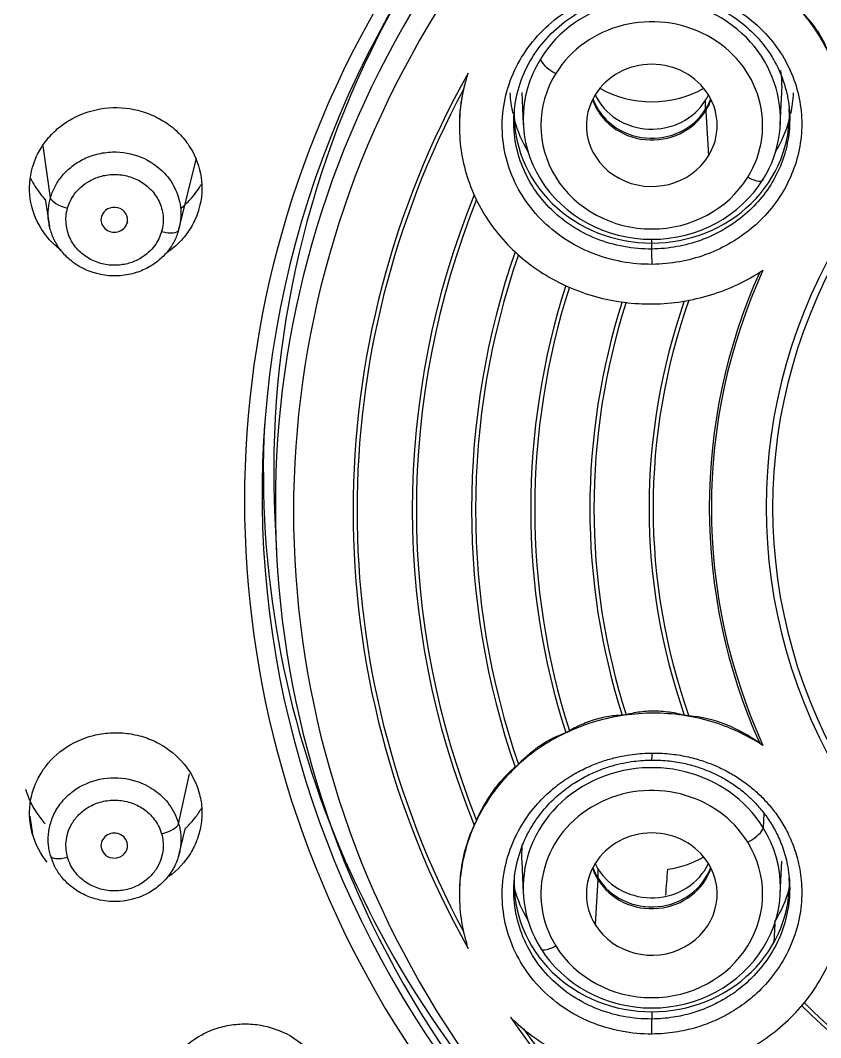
# Model space of a CAD drawing. Extents: x 0 to 1354, y 3495 to 4487.
# Drawn here: x 440.46 to 453.98, y 4100.77 to 4117.96 of the extents above; entities that cross this region are included whole.
import ezdxf

# ---------------------------------------------------------------- set-up
doc = ezdxf.new("R2010")
doc.units = 0
doc.header["$LTSCALE"] = 30
doc.header["$MEASUREMENT"] = 0
doc.layers.add('\\M+5B3DF\\M+5B4E7\\M+5CFDF', color=3, linetype='CONTINUOUS', lineweight=9)

msp = doc.modelspace()

# ---------------------------------------------------------------- linework, layer by layer
at = {"layer": '\\M+5B3DF\\M+5B4E7\\M+5CFDF', "color": 0, "lineweight": -3}
for p, q in [((448.931, 4116.741), (448.957, 4116.198)), ((452.038, 4116.459), (452.038, 4116.612)), ((453.299, 4116.198), (453.326, 4116.741)), ((452.039, 4116.43), (452.085, 4115.67)), ((453.455, 4116.381), (453.451, 4116.468)), ((447.878, 4116.195), (447.878, 4116.17)), ((440.971, 4114.962), (440.846, 4115.842)), ((443.134, 4114.405), (443.437, 4115.634)), ((440.881, 4114.94), (440.954, 4114.478)), ((442.27, 4114.551), (442.266, 4114.536)), ((451.128, 4114.197), (451.128, 4114.261)), ((451.128, 4114.097), (451.128, 4114.197)), ((444.76, 4109.555), (444.788, 4108.986)), ((443.136, 4104.388), (443.321, 4105.23)), ((453.021, 4104.563), (453.01, 4104.32)), ((440.62, 4104.517), (440.667, 4104.212)), ((443.127, 4103.807), (443.25, 4104.317)), ((441.823, 4104.014), (441.831, 4103.964)), ((448.931, 4103.755), (448.957, 4103.212)), ((453.299, 4103.212), (453.326, 4103.755)), ((450.219, 4103.626), (450.219, 4103.473)), ((450.218, 4103.444), (450.171, 4102.684)), ((453.455, 4103.396), (453.451, 4103.482)), ((447.878, 4103.21), (447.878, 4103.184)), ((453.204, 4102.703), (453.19, 4102.378)), ((451.128, 4101.211), (451.128, 4101.089))]:
    msp.add_line(p, q, dxfattribs=at)
for centre, major_axis, ratio, start_param, end_param in [((463.166, 4109.849), (-18.918, 0), 0.934248, 4.712389, 7.853982), ((463.166, 4109.954), (-18.619, 0), 0.934248, 4.712389, 7.404243), ((463.166, 4109.771), (18.397, 0), 0.934248, 1.570796, 4.712389), ((463.166, 4109.666), (18.09, 0), 0.934248, 1.570796, 4.712389), ((463.166, 4109.733), (10.106, 0), 0.934248, 1.570796, 4.712389), ((463.166, 4109.727), (9.998, 0), 0.934248, 1.570796, 4.712389), ((451.128, 4116.291), (2.173, 0), 0.934248, 5.759587, 8.901179), ((463.166, 4110.342), (-18.425, 0), 0.934248, 5.807529, 6.328886), ((451.128, 4116.186), (1.873, 0), 0.934248, 5.759587, 8.901179), ((451.128, 4116.291), (2.173, 0), 0.934248, 2.617994, 5.759587), ((449.506, 4117.168), (0.255, -0.158), 0.308844, 3.347639, 4.900982), ((451.128, 4116.186), (-1.105, 0), 0.934248, 2.617994, 5.759587), ((451.128, 4116.835), (2.2, 0), 0.934248, 6.237452, 6.417898), ((463.166, 4109.675), (-17.085, 0), 0.934248, 5.801471, 6.764899), ((451.128, 4116.186), (1.873, 0), 0.934248, 2.617994, 5.759587), ((463.166, 4109.68), (17.017, 0), 0.934248, 2.677747, 3.605439), ((451.128, 4118.169), (1.697, 0), 0.934248, 4.168331, 5.256447), ((451.128, 4116.835), (-2.398, 0), 0.934248, 0.0457, 0.201356), ((451.128, 4116.186), (-1.105, 0), 0.934248, 5.759587, 8.901179), ((451.128, 4116.921), (1.051, 0), 0.934248, 3.450368, 5.759587), ((451.128, 4116.949), (1.05, 0), 0.934248, 3.467108, 5.759587), ((451.128, 4117.103), (-1.05, 0), 0.934248, 0.42207, 2.617994), ((451.128, 4117.103), (-1.05, 0), 0.934248, 2.617994, 2.719556), ((451.128, 4116.949), (1.05, 0), 0.934248, 5.759587, 5.957752), ((451.128, 4116.921), (1.051, 0), 0.934248, 5.759587, 5.974491), ((451.128, 4116.835), (-2.398, 0), 0.934248, 2.937929, 3.095892), ((451.128, 4116.369), (-2.325, 0), 0.934248, 6.237485, 7.853982), ((451.128, 4116.369), (-2.325, 0), 0.934248, 1.570796, 3.187293), ((454.636, 4115.057), (2.552, -1.577), 0.308844, 3.330185, 3.356365), ((451.128, 4116.835), (-2.398, 0), 0.934248, 0.250346, 0.510754), ((451.128, 4116.835), (-2.398, 0), 0.934248, 2.630839, 2.891247), ((452.751, 4115.418), (-0.255, 0.158), 0.308844, 1.759389, 3.312732), ((441.26, 4114.895), (0.288, -0.083), 0.344471, 3.294265, 4.810866), ((463.166, 4109.688), (-16.083, 0), 0.934248, 5.920784, 6.645586), ((463.166, 4109.688), (16.015, 0), 0.934248, 2.783556, 3.49963), ((442.048, 4114.591), (-0.225, 0), 0.934149, 2.880244, 6.021836), ((442.048, 4114.591), (-0.225, 0), 0.934149, 6.021836, 9.163429), ((442.847, 4114.498), (-0.288, 0.083), 0.344471, 1.669274, 3.154639), ((463.166, 4109.696), (-15.083, 0), 0.934248, 5.969023, 6.597347), ((451.128, 4113.911), (0.002, -0.2), 0.020311, 1.198021, 2.759406), ((463.166, 4109.696), (15.015, 0), 0.934248, 2.82969, 3.453495), ((463.166, 4109.727), (-11.067, 0), 0.934248, 5.888062, 6.678309), ((463.166, 4109.725), (11.032, 0), 0.934248, 2.741454, 3.541732), ((463.166, 4109.704), (-14.083, 0), 0.934248, 5.992025, 6.574346), ((463.166, 4109.705), (14.016, 0), 0.934248, 2.851222, 3.431964), ((463.166, 4109.713), (-13.084, 0), 0.934248, 5.993389, 6.572981), ((463.166, 4109.713), (13.016, 0), 0.934248, 2.851032, 3.432154), ((463.166, 4109.721), (-12.084, 0), 0.934248, 5.967927, 6.598443), ((463.166, 4109.721), (12.016, 0), 0.934248, 2.823271, 3.459914), ((463.166, 4110.342), (18.6, 0), 0.934248, 3.095892, 3.937643), ((451.128, 4103.305), (2.173, 0), 0.934248, 0.523599, 3.665191), ((451.128, 4105.652), (0.001, -0.2), 0.020583, 5.935911, 7.497296), ((451.128, 4103.2), (1.873, 0), 0.934248, 0.523599, 3.665191), ((442.847, 4104.325), (-0.288, -0.083), 0.344471, 1.472319, 2.957685), ((442.048, 4104.018), (0.225, 0), 0.934149, 0.261349, 3.402942), ((451.128, 4103.305), (2.173, 0), 0.934248, 3.665191, 6.806784), ((451.128, 4103.2), (-1.105, 0), 0.934248, 3.665191, 6.806784), ((452.751, 4104.182), (0.255, 0.158), 0.308844, 4.523796, 6.077139), ((442.048, 4104.018), (0.225, 0), 0.934149, 3.402942, 6.544534), ((451.128, 4103.849), (2.2, 0), 0.934248, 3.044727, 3.187326), ((451.128, 4103.2), (1.873, 0), 0.934248, 3.665191, 6.806784), ((441.26, 4103.928), (0.288, 0.083), 0.344471, 3.097311, 4.613912), ((451.128, 4104.117), (-1.05, 0), 0.934248, 0.422037, 0.523599), ((451.128, 4103.2), (-1.105, 0), 0.934248, 0.523599, 3.665191), ((451.128, 4104.117), (-1.05, 0), 0.934248, 0.523599, 2.719523), ((451.128, 4105.183), (1.697, 0), 0.934248, 4.872678, 5.256477), ((451.128, 4103.935), (1.051, 0), 0.934248, 3.450287, 3.665191), ((451.128, 4103.963), (1.05, 0), 0.934248, 3.467026, 3.665191), ((451.128, 4103.935), (1.051, 0), 0.934248, 3.665191, 5.97441), ((451.128, 4103.963), (1.05, 0), 0.934248, 3.665191, 5.95767), ((451.128, 4103.383), (-2.325, 0), 0.934248, 6.237485, 7.853982), ((447.621, 4102.071), (2.552, 1.577), 0.308844, 6.068413, 6.094593), ((451.128, 4103.383), (-2.325, 0), 0.934248, 1.570796, 3.187293), ((451.128, 4103.849), (-2.398, 0), 0.934248, 0.250411, 0.51082), ((451.128, 4103.849), (-2.398, 0), 0.934248, 2.617994, 2.891264), ((449.506, 4102.432), (-0.255, -0.158), 0.308844, 6.112046, 7.665389), ((463.166, 4109.713), (-13.084, 0), 0.934248, 0.757401, 1.336994), ((463.166, 4109.713), (13.016, 0), 0.934248, 3.898229, 4.479351), ((463.166, 4109.675), (-17.085, 0), 0.934248, 0.565484, 1.528911), ((451.128, 4100.903), (-0.001, 0.2), 0.017006, 4.362105, 5.901024), ((463.166, 4109.68), (17.017, 0), 0.934248, 3.724944, 4.652636)]:
    msp.add_ellipse(centre, major_axis=major_axis, ratio=ratio, start_param=start_param, end_param=end_param, dxfattribs=at)
for points, knots in [([(448.01, 4005.599), (447.96, 4009.543), (447.888, 4013.486), (447.741, 4019.394), (447.686, 4021.363), (447.563, 4025.298), (447.498, 4027.264), (447.306, 4031.189), (447.174, 4033.15), (446.667, 4037.037), (446.296, 4038.964), (445.49, 4041.781), (445.181, 4042.708), (444.473, 4044.522), (444.072, 4045.409), (443.153, 4047.117), (442.631, 4047.936), (441.484, 4049.497), (440.861, 4050.241), (439.54, 4051.652), (438.842, 4052.318), (437.375, 4053.57), (436.607, 4054.156), (435.016, 4055.252), (434.19, 4055.761), (432.497, 4056.713), (431.631, 4057.158), (429.007, 4058.447), (427.224, 4059.247), (424.608, 4060.54), (423.746, 4060.987), (422.05, 4061.925), (421.214, 4062.415), (419.588, 4063.455), (418.797, 4064.004), (417.283, 4065.177), (416.561, 4065.801), (414.514, 4067.782), (413.303, 4069.241), (411.732, 4071.57), (411.247, 4072.37), (410.34, 4074), (409.919, 4074.831), (408.739, 4077.358), (408.067, 4079.09), (406.901, 4082.604), (406.413, 4084.388), (405.593, 4087.988), (405.26, 4089.804), (404.718, 4093.452), (404.506, 4095.284), (404.169, 4098.955), (404.047, 4100.795), (403.781, 4106.318), (403.739, 4110.005), (403.894, 4115.532), (403.978, 4117.373), (404.218, 4121.052), (404.374, 4122.889), (404.781, 4126.553), (405.03, 4128.381), (405.656, 4132.017), (406.034, 4133.824), (406.974, 4137.397), (407.531, 4139.163), (408.885, 4142.612), (409.674, 4144.299), (411.525, 4147.534), (412.587, 4149.084), (414.985, 4151.984), (416.318, 4153.338), (418.497, 4155.182), (419.254, 4155.765), (420.825, 4156.859), (421.639, 4157.371), (424.152, 4158.798), (425.92, 4159.607), (427.738, 4160.306)], [0, 0, 0, 0, 0.0625, 0.0625, 0.09375, 0.09375, 0.125, 0.125, 0.15625, 0.15625, 0.1875, 0.1875, 0.203125, 0.203125, 0.21875, 0.21875, 0.234375, 0.234375, 0.25, 0.25, 0.265625, 0.265625, 0.28125, 0.28125, 0.296875, 0.296875, 0.3125, 0.3125, 0.34375, 0.34375, 0.359375, 0.359375, 0.375, 0.375, 0.390625, 0.390625, 0.40625, 0.40625, 0.4375, 0.4375, 0.453125, 0.453125, 0.46875, 0.46875, 0.5, 0.5, 0.53125, 0.53125, 0.5625, 0.5625, 0.59375, 0.59375, 0.625, 0.625, 0.6875, 0.6875, 0.71875, 0.71875, 0.75, 0.75, 0.78125, 0.78125, 0.8125, 0.8125, 0.84375, 0.84375, 0.875, 0.875, 0.90625, 0.90625, 0.9375, 0.9375, 0.953125, 0.953125, 0.96875, 0.96875, 1, 1, 1, 1]), ([(428.197, 4158.696), (428.032, 4158.632), (427.687, 4158.497), (427.153, 4158.279), (426.581, 4158.036), (425.812, 4157.695), (424.94, 4157.282), (423.672, 4156.63), (422.201, 4155.781), (420.21, 4154.446), (418.173, 4152.791), (416.24, 4150.871), (414.215, 4148.497), (412.298, 4145.692), (410.681, 4142.545), (409.747, 4140.27), (409.152, 4138.614), (408.634, 4137.046), (408.065, 4135.032), (407.529, 4132.766), (407.088, 4130.534), (406.477, 4126.816), (405.945, 4122.029), (405.574, 4116.274), (405.414, 4110.376), (405.496, 4104.979), (405.754, 4100.036), (406.066, 4096.221), (406.521, 4092.391), (407.143, 4088.581), (407.893, 4085.209), (408.69, 4082.352), (409.453, 4080.061), (410.255, 4077.985), (411.284, 4075.636), (412.663, 4072.993), (414.467, 4070.299), (416.358, 4068.097), (418.12, 4066.448), (419.691, 4065.22), (420.87, 4064.414), (421.951, 4063.725), (423.294, 4062.925), (425.415, 4061.78), (428.351, 4060.364), (431.305, 4059.003), (433.874, 4057.683), (435.491, 4056.744), (436.673, 4055.977), (437.502, 4055.397), (438.285, 4054.811), (439.15, 4054.118), (440.24, 4053.175), (441.272, 4052.246), (442.117, 4051.45), (442.799, 4050.783), (443.873, 4049.648), (445.304, 4047.705), (446.48, 4045.401), (447.219, 4043.464), (447.695, 4042.003), (448.02, 4040.848), (448.332, 4039.593), (448.559, 4038.564), (448.74, 4037.637), (448.826, 4037.147), (448.857, 4036.968)], [0, 0, 0, 0, 0.003459, 0.007214, 0.011266, 0.015614, 0.023656, 0.030154, 0.043592, 0.057032, 0.077492, 0.095619, 0.111413, 0.140155, 0.164137, 0.183352, 0.190386, 0.20018, 0.217211, 0.233353, 0.24805, 0.264051, 0.310977, 0.347323, 0.383099, 0.432782, 0.458757, 0.485271, 0.511786, 0.538305, 0.564826, 0.582853, 0.599256, 0.614348, 0.6284, 0.651649, 0.674923, 0.693736, 0.709704, 0.72282, 0.733082, 0.737787, 0.748001, 0.763716, 0.784923, 0.811591, 0.827175, 0.841454, 0.848243, 0.854858, 0.861359, 0.867478, 0.876665, 0.889695, 0.894614, 0.899294, 0.908268, 0.925038, 0.946214, 0.958393, 0.965287, 0.976041, 0.981687, 0.990362, 0.996466, 1, 1, 1, 1]), ([(449.143, 4037.032), (448.866, 4038.625), (448.514, 4040.206), (447.833, 4042.533), (447.58, 4043.302), (447.008, 4044.815), (446.689, 4045.559), (445.969, 4047.007), (445.567, 4047.711), (444.674, 4049.057), (444.181, 4049.7), (443.108, 4050.908), (442.533, 4051.475), (441.36, 4052.574), (440.764, 4053.109), (439.566, 4054.162), (438.959, 4054.679), (437.692, 4055.652), (437.038, 4056.11), (435.025, 4057.411), (433.618, 4058.178), (430.752, 4059.606), (429.294, 4060.271), (426.404, 4061.642), (424.973, 4062.351), (422.891, 4063.517), (422.208, 4063.922), (420.871, 4064.772), (420.218, 4065.218), (418.959, 4066.164), (418.353, 4066.663), (417.197, 4067.715), (416.646, 4068.268), (415.084, 4069.995), (414.161, 4071.239), (412.526, 4073.84), (411.813, 4075.196), (410.543, 4077.971), (409.983, 4079.388), (408.994, 4082.262), (408.567, 4083.718), (407.456, 4088.126), (406.947, 4091.114), (406.21, 4097.118), (405.982, 4100.135), (405.712, 4106.175), (405.669, 4109.198), (405.771, 4115.243), (405.915, 4118.264), (406.288, 4122.785), (406.438, 4124.29), (406.806, 4127.293), (407.023, 4128.792), (407.811, 4133.264), (408.526, 4136.22), (410.054, 4140.517), (410.64, 4141.926), (411.99, 4144.666), (412.76, 4145.994), (414.501, 4148.529), (415.469, 4149.738), (417.591, 4152.003), (418.745, 4153.06), (421.227, 4154.973), (422.556, 4155.829), (425.34, 4157.336), (426.795, 4157.987), (428.284, 4158.561)], [0, 0, 0, 0, 0.03125, 0.03125, 0.046875, 0.046875, 0.0625, 0.0625, 0.078125, 0.078125, 0.09375, 0.09375, 0.109375, 0.109375, 0.125, 0.125, 0.140625, 0.140625, 0.15625, 0.15625, 0.1875, 0.1875, 0.21875, 0.21875, 0.25, 0.25, 0.265625, 0.265625, 0.28125, 0.28125, 0.296875, 0.296875, 0.3125, 0.3125, 0.34375, 0.34375, 0.375, 0.375, 0.40625, 0.40625, 0.4375, 0.4375, 0.5, 0.5, 0.5625, 0.5625, 0.625, 0.625, 0.6875, 0.6875, 0.71875, 0.71875, 0.75, 0.75, 0.8125, 0.8125, 0.84375, 0.84375, 0.875, 0.875, 0.90625, 0.90625, 0.9375, 0.9375, 0.96875, 0.96875, 1, 1, 1, 1]), ([(449.362, 4037.033), (449.326, 4037.242), (449.253, 4037.664), (449.129, 4038.295), (448.996, 4038.926), (448.855, 4039.547), (448.708, 4040.153), (448.559, 4040.741), (448.406, 4041.311), (448.249, 4041.867), (448.087, 4042.403), (447.924, 4042.91), (447.764, 4043.376), (447.612, 4043.799), (447.469, 4044.18), (447.334, 4044.527), (447.205, 4044.845), (447.081, 4045.142), (446.959, 4045.423), (446.837, 4045.696), (446.712, 4045.964), (446.584, 4046.23), (446.452, 4046.493), (446.317, 4046.754), (446.179, 4047.013), (446.039, 4047.27), (445.894, 4047.527), (445.746, 4047.782), (445.595, 4048.035), (445.439, 4048.284), (445.277, 4048.53), (445.107, 4048.775), (444.925, 4049.027), (444.725, 4049.293), (444.504, 4049.577), (444.26, 4049.881), (443.988, 4050.207), (443.69, 4050.552), (443.366, 4050.907), (443.026, 4051.261), (442.68, 4051.604), (442.332, 4051.936), (441.984, 4052.26), (441.634, 4052.582), (441.28, 4052.903), (440.925, 4053.223), (440.573, 4053.54), (440.226, 4053.848), (439.889, 4054.142), (439.562, 4054.421), (439.245, 4054.684), (438.936, 4054.934), (438.63, 4055.175), (438.322, 4055.411), (438.012, 4055.642), (437.697, 4055.871), (437.38, 4056.095), (437.061, 4056.315), (436.739, 4056.531), (436.411, 4056.746), (436.068, 4056.966), (435.697, 4057.195), (435.242, 4057.467), (434.675, 4057.793), (433.978, 4058.176), (433.188, 4058.594), (432.322, 4059.036), (431.408, 4059.488), (430.47, 4059.937), (429.523, 4060.382), (428.577, 4060.824), (427.648, 4061.263), (426.763, 4061.69), (425.938, 4062.098), (425.161, 4062.495), (424.401, 4062.897), (423.638, 4063.315), (422.868, 4063.756), (422.092, 4064.229), (421.299, 4064.733), (420.49, 4065.273), (419.679, 4065.858), (418.879, 4066.49), (418.09, 4067.16), (417.325, 4067.873), (416.584, 4068.632), (415.854, 4069.442), (415.126, 4070.325), (414.403, 4071.299), (413.694, 4072.349), (413.022, 4073.445), (412.397, 4074.57), (411.805, 4075.719), (411.251, 4076.904), (410.72, 4078.133), (410.209, 4079.414), (409.721, 4080.755), (409.186, 4082.373), (408.622, 4084.331), (408.06, 4086.572), (407.594, 4088.819), (407.218, 4090.987), (406.907, 4093.095), (406.661, 4095.142), (406.46, 4097.112), (406.297, 4099.018), (406.169, 4100.89), (406.068, 4102.731), (405.992, 4104.535), (405.943, 4106.298), (405.913, 4108.028), (405.903, 4109.74), (405.913, 4111.447), (405.942, 4113.162), (405.991, 4114.884), (406.064, 4116.602), (406.154, 4118.312), (406.266, 4120.018), (406.403, 4121.724), (406.558, 4123.413), (406.737, 4125.063), (406.935, 4126.662), (407.152, 4128.218), (407.392, 4129.737), (407.661, 4131.222), (407.955, 4132.673), (408.276, 4134.09), (408.625, 4135.469), (409.009, 4136.818), (409.421, 4138.132), (409.854, 4139.376), (410.287, 4140.505), (410.7, 4141.499), (411.091, 4142.384), (411.477, 4143.198), (411.873, 4143.971), (412.251, 4144.662), (412.498, 4145.094), (412.605, 4145.277)], [0, 0, 0, 0, 0.004804, 0.00966, 0.014532, 0.019352, 0.024059, 0.028616, 0.033051, 0.037408, 0.041668, 0.04572, 0.049451, 0.05282, 0.055876, 0.058668, 0.061242, 0.063653, 0.065951, 0.068191, 0.070418, 0.072655, 0.074886, 0.077104, 0.079315, 0.081534, 0.083764, 0.086001, 0.088238, 0.090469, 0.092688, 0.094924, 0.097253, 0.09976, 0.102474, 0.105425, 0.108639, 0.112117, 0.115805, 0.119565, 0.123269, 0.12689, 0.13048, 0.134082, 0.13771, 0.141361, 0.144991, 0.148543, 0.151968, 0.155247, 0.158387, 0.161414, 0.164374, 0.167323, 0.170285, 0.173258, 0.176231, 0.179196, 0.182142, 0.185108, 0.188188, 0.191476, 0.195076, 0.200338, 0.206401, 0.213238, 0.220738, 0.228569, 0.236476, 0.244413, 0.252353, 0.260221, 0.267776, 0.274683, 0.281151, 0.287634, 0.294268, 0.300984, 0.307874, 0.315035, 0.322485, 0.330135, 0.337978, 0.345947, 0.354008, 0.362192, 0.370589, 0.379393, 0.388946, 0.399039, 0.409195, 0.419279, 0.429501, 0.439837, 0.45039, 0.46135, 0.472727, 0.484442, 0.502084, 0.521523, 0.539787, 0.55716, 0.57437, 0.590961, 0.606728, 0.621973, 0.636971, 0.651859, 0.666323, 0.680413, 0.694289, 0.707968, 0.721607, 0.735367, 0.749234, 0.763046, 0.776738, 0.790421, 0.804175, 0.817894, 0.831199, 0.844064, 0.856622, 0.868929, 0.880987, 0.892822, 0.904437, 0.915801, 0.926905, 0.93798, 0.948706, 0.95835, 0.966814, 0.974342, 0.98135, 0.98822, 0.994976, 1, 1, 1, 1]), ([(449.502, 4037.021), (449.465, 4037.236), (449.392, 4037.662), (449.27, 4038.294), (449.14, 4038.916), (449.002, 4039.527), (448.859, 4040.127), (448.711, 4040.717), (448.558, 4041.296), (448.399, 4041.864), (448.232, 4042.421), (448.057, 4042.967), (447.874, 4043.5), (447.684, 4044.021), (447.489, 4044.53), (447.287, 4045.027), (447.079, 4045.512), (446.862, 4045.983), (446.638, 4046.44), (446.408, 4046.884), (446.177, 4047.308), (445.899, 4047.796), (445.581, 4048.318), (445.202, 4048.871), (444.84, 4049.35), (444.429, 4049.866), (444.009, 4050.366), (443.556, 4050.867), (443.038, 4051.404), (442.398, 4052.014), (441.641, 4052.701), (440.883, 4053.381), (440.282, 4053.915), (439.651, 4054.456), (438.803, 4055.153), (437.346, 4056.233), (435.798, 4057.23), (434.379, 4058.03), (433.345, 4058.58), (432.31, 4059.108), (431.275, 4059.617), (430.242, 4060.11), (429.214, 4060.593), (428.195, 4061.072), (427.189, 4061.554), (426.197, 4062.041), (425.223, 4062.539), (424.268, 4063.05), (423.332, 4063.573), (422.422, 4064.117), (421.537, 4064.679), (420.672, 4065.254), (419.841, 4065.854), (419.047, 4066.481), (418.285, 4067.128), (417.561, 4067.8), (416.877, 4068.493), (416.228, 4069.202), (415.613, 4069.926), (415.036, 4070.664), (414.495, 4071.414), (413.984, 4072.172), (413.503, 4072.935), (413.052, 4073.703), (412.627, 4074.474), (412.225, 4075.244), (411.845, 4076.015), (411.49, 4076.784), (411.152, 4077.551), (410.832, 4078.315), (410.53, 4079.074), (410.244, 4079.83), (409.974, 4080.58), (409.721, 4081.326), (409.315, 4082.587), (408.806, 4084.368), (408.237, 4086.67), (407.771, 4088.956), (407.386, 4091.221), (407.067, 4093.46), (406.816, 4095.671), (406.607, 4097.852), (406.443, 4100.002), (406.319, 4102.118), (406.226, 4104.202), (406.168, 4106.252), (406.137, 4108.267), (406.133, 4110.249), (406.155, 4112.195), (406.2, 4114.107), (406.271, 4115.984), (406.366, 4117.824), (406.479, 4119.63), (406.619, 4121.398), (406.777, 4123.131), (406.959, 4124.828), (407.165, 4126.487), (407.391, 4128.109), (407.645, 4129.692), (407.928, 4131.236), (408.239, 4132.739), (408.577, 4134.203), (408.949, 4135.623), (409.352, 4137), (409.783, 4138.333), (410.246, 4139.62), (410.741, 4140.86), (411.258, 4142.054), (411.803, 4143.199), (412.331, 4144.191), (412.678, 4144.8), (412.824, 4145.049)], [0, 0, 0, 0, 0.004925, 0.009783, 0.014574, 0.019297, 0.023952, 0.028541, 0.033063, 0.03752, 0.041913, 0.04624, 0.050499, 0.054689, 0.058812, 0.062868, 0.06686, 0.070785, 0.074642, 0.078431, 0.082152, 0.085621, 0.091226, 0.096067, 0.100874, 0.104902, 0.111103, 0.115743, 0.120319, 0.128101, 0.135864, 0.143616, 0.151376, 0.154309, 0.162712, 0.17659, 0.19595, 0.204951, 0.213874, 0.222725, 0.231503, 0.240206, 0.248833, 0.257381, 0.265851, 0.274244, 0.282558, 0.290799, 0.298961, 0.307046, 0.315062, 0.322999, 0.330849, 0.338629, 0.346332, 0.353957, 0.361508, 0.368988, 0.376389, 0.383715, 0.39097, 0.398152, 0.405256, 0.412286, 0.419244, 0.426128, 0.432935, 0.439669, 0.44633, 0.452916, 0.459426, 0.465861, 0.472221, 0.478506, 0.484715, 0.503971, 0.522949, 0.541649, 0.560075, 0.578222, 0.596092, 0.613686, 0.631, 0.648038, 0.664796, 0.681277, 0.69748, 0.713404, 0.72905, 0.744417, 0.759504, 0.774315, 0.788846, 0.803099, 0.817073, 0.830767, 0.844184, 0.857321, 0.870177, 0.882754, 0.895053, 0.907072, 0.918809, 0.930269, 0.941449, 0.952348, 0.962971, 0.973314, 0.983372, 0.993153, 1, 1, 1, 1]), ([(404.623, 4131.074), (404.588, 4130.873), (404.366, 4129.584), (403.796, 4125.704), (402.938, 4116.179), (402.904, 4106.308), (403.509, 4097.799), (403.922, 4093.938), (404.439, 4090.387), (405.062, 4087.152), (405.765, 4084.236), (406.526, 4081.641), (407.311, 4079.366), (408.086, 4077.403), (408.945, 4075.472), (409.945, 4073.499), (411.165, 4071.423), (412.534, 4069.458), (414.061, 4067.63), (415.728, 4065.949), (417.528, 4064.439), (419.429, 4063.101), (421.477, 4061.849), (423.547, 4060.723), (425.512, 4059.75), (427.144, 4058.986), (428.72, 4058.255), (430.371, 4057.48), (432.211, 4056.56), (434.054, 4055.528), (435.869, 4054.341), (437.639, 4052.979), (439.36, 4051.392), (440.891, 4049.675), (442.137, 4047.982), (443.025, 4046.52), (443.788, 4045.031), (444.457, 4043.465), (445.054, 4041.773), (445.502, 4040.242), (445.834, 4038.886), (446.076, 4037.716), (446.304, 4036.436), (446.539, 4034.82), (446.766, 4032.641), (446.939, 4029.975), (447.069, 4026.823), (447.219, 4022.012), (447.362, 4016.415), (447.465, 4010.907), (447.518, 4007.539), (447.539, 4006.008), (447.545, 4005.599)], [0, 0, 0, 0, 0.004399, 0.028149, 0.08446, 0.210548, 0.240578, 0.268471, 0.294238, 0.317873, 0.339365, 0.358714, 0.375905, 0.390942, 0.403826, 0.421009, 0.438012, 0.454857, 0.471503, 0.487946, 0.504179, 0.520153, 0.535825, 0.553449, 0.568384, 0.580629, 0.590215, 0.603849, 0.617866, 0.632269, 0.647095, 0.662367, 0.67808, 0.695053, 0.709337, 0.720941, 0.729896, 0.74338, 0.755521, 0.766306, 0.775735, 0.783805, 0.790513, 0.802081, 0.816849, 0.834849, 0.856111, 0.88061, 0.932059, 0.969104, 0.991752, 1, 1, 1, 1]), ([(454.364, 4115.938), (454.395, 4116.246), (454.375, 4116.55), (454.271, 4117), (454.224, 4117.148), (454.107, 4117.432), (454.037, 4117.569), (453.875, 4117.835), (453.781, 4117.963), (453.578, 4118.202), (453.467, 4118.313), (453.226, 4118.52), (453.096, 4118.616), (452.823, 4118.787), (452.681, 4118.862), (452.237, 4119.057), (451.915, 4119.146), (451.266, 4119.228), (450.93, 4119.223), (450.444, 4119.147), (450.285, 4119.11), (449.97, 4119.013), (449.816, 4118.953), (449.375, 4118.745), (449.104, 4118.564), (448.865, 4118.348)], [0, 0, 0, 0, 0.125, 0.125, 0.1875, 0.1875, 0.25, 0.25, 0.3125, 0.3125, 0.375, 0.375, 0.4375, 0.4375, 0.5, 0.5, 0.625, 0.625, 0.75, 0.75, 0.8125, 0.8125, 0.875, 0.875, 1, 1, 1, 1]), ([(448.797, 4116.269), (448.798, 4116.346), (448.814, 4116.576), (448.906, 4116.954), (449.116, 4117.375), (449.417, 4117.747), (449.787, 4118.045), (450.204, 4118.261), (450.653, 4118.396), (450.968, 4118.429), (451.128, 4118.43)], [0, 0, 0, 0, 0.068118, 0.204309, 0.340488, 0.476685, 0.613049, 0.740658, 0.86715, 1, 1, 1, 1]), ([(451.128, 4118.43), (451.247, 4118.431), (451.502, 4118.414), (451.898, 4118.327), (452.308, 4118.157), (452.692, 4117.901), (453.01, 4117.579), (453.244, 4117.217), (453.395, 4116.831), (453.454, 4116.499), (453.459, 4116.299), (453.457, 4116.232)], [0, 0, 0, 0, 0.096371, 0.20554, 0.328386, 0.458594, 0.586122, 0.707869, 0.826007, 0.942184, 1, 1, 1, 1]), ([(448.025, 4117.07), (448.022, 4117.063), (448.014, 4117.047), (448.006, 4117.019), (447.998, 4116.983), (447.991, 4116.945), (447.981, 4116.919), (447.977, 4116.909)], [0, 0, 0, 0, 0.141305, 0.311843, 0.513147, 0.806938, 1, 1, 1, 1]), ([(447.977, 4116.909), (447.895, 4116.608), (447.865, 4116.304), (447.893, 4115.843), (447.915, 4115.69), (447.984, 4115.391), (448.03, 4115.245), (448.146, 4114.959), (448.217, 4114.818), (448.379, 4114.553), (448.47, 4114.427), (448.673, 4114.187), (448.786, 4114.073), (449.027, 4113.865), (449.155, 4113.77), (449.561, 4113.514), (449.864, 4113.381), (450.491, 4113.207), (450.824, 4113.164), (451.316, 4113.171), (451.479, 4113.185), (451.806, 4113.237), (451.968, 4113.274), (452.437, 4113.419), (452.734, 4113.559), (453.006, 4113.74)], [0, 0, 0, 0, 0.125, 0.125, 0.1875, 0.1875, 0.25, 0.25, 0.3125, 0.3125, 0.375, 0.375, 0.4375, 0.4375, 0.5, 0.5, 0.625, 0.625, 0.75, 0.75, 0.8125, 0.8125, 0.875, 0.875, 1, 1, 1, 1]), ([(440.667, 4115.477), (440.692, 4115.563), (440.725, 4115.647), (440.809, 4115.806), (440.86, 4115.882), (440.976, 4116.024), (441.041, 4116.088), (441.184, 4116.206), (441.263, 4116.259), (441.51, 4116.392), (441.694, 4116.451), (442.07, 4116.497), (442.265, 4116.486), (442.54, 4116.417), (442.631, 4116.385), (442.802, 4116.307), (442.882, 4116.26), (443.034, 4116.152), (443.104, 4116.091), (443.23, 4115.958), (443.285, 4115.886), (443.429, 4115.653), (443.491, 4115.483), (443.541, 4115.129), (443.529, 4114.949), (443.479, 4114.776)], [0, 0, 0, 0, 0.0625, 0.0625, 0.125, 0.125, 0.1875, 0.1875, 0.25, 0.25, 0.375, 0.375, 0.5, 0.5, 0.5625, 0.5625, 0.625, 0.625, 0.6875, 0.6875, 0.75, 0.75, 0.875, 0.875, 1, 1, 1, 1]), ([(451.128, 4114.097), (450.971, 4114.095), (450.65, 4114.123), (450.185, 4114.256), (449.755, 4114.481), (449.384, 4114.788), (449.091, 4115.161), (448.89, 4115.584), (448.807, 4115.962), (448.797, 4116.192), (448.797, 4116.269)], [0, 0, 0, 0, 0.128373, 0.260585, 0.395066, 0.52956, 0.664064, 0.798452, 0.932821, 1, 1, 1, 1]), ([(453.457, 4116.232), (453.455, 4116.166), (453.44, 4115.966), (453.366, 4115.637), (453.201, 4115.265), (452.966, 4114.928), (452.67, 4114.637), (452.328, 4114.404), (451.953, 4114.232), (451.551, 4114.125), (451.271, 4114.098), (451.128, 4114.097)], [0, 0, 0, 0, 0.05961, 0.179069, 0.298682, 0.417466, 0.535578, 0.654149, 0.767192, 0.88115, 1, 1, 1, 1]), ([(440.971, 4114.962), (440.98, 4114.992), (441, 4115.054), (441.041, 4115.144), (441.092, 4115.233), (441.154, 4115.319), (441.227, 4115.401), (441.312, 4115.478), (441.407, 4115.548), (441.512, 4115.61), (441.628, 4115.661), (441.752, 4115.701), (441.883, 4115.727), (442.136, 4115.749), (442.516, 4115.681), (442.837, 4115.459), (443.006, 4115.248), (443.089, 4115.1), (443.127, 4114.994), (443.141, 4114.939)], [0, 0, 0, 0, 0.034395, 0.0699, 0.106516, 0.144242, 0.183079, 0.223028, 0.264089, 0.306261, 0.349547, 0.393945, 0.439456, 0.486082, 0.652587, 0.819149, 0.878249, 0.938534, 1, 1, 1, 1]), ([(441.15, 4114.073), (441.089, 4114.121), (441.031, 4114.173), (440.916, 4114.295), (440.861, 4114.367), (440.717, 4114.599), (440.655, 4114.77), (440.605, 4115.123), (440.617, 4115.303), (440.667, 4115.477)], [0, 0, 0, 0, 0.142955, 0.142955, 0.314364, 0.314364, 0.657182, 0.657182, 1, 1, 1, 1]), ([(440.635, 4115.295), (440.679, 4115.203), (440.755, 4115.079), (440.848, 4114.967), (440.876, 4114.936)], [0, 0, 0, 0, 0.711266, 1, 1, 1, 1]), ([(443.167, 4114.779), (443.227, 4114.828), (443.354, 4114.948), (443.463, 4115.094), (443.517, 4115.184), (443.521, 4115.192)], [0, 0, 0, 0, 0.416926, 0.947991, 1, 1, 1, 1]), ([(440.956, 4114.479), (440.948, 4114.512), (440.932, 4114.611), (440.928, 4114.774), (440.957, 4114.9), (440.971, 4114.962)], [0, 0, 0, 0, 0.208375, 0.612609, 1, 1, 1, 1]), ([(443.141, 4114.939), (443.141, 4114.939), (443.156, 4114.883), (443.176, 4114.768), (443.176, 4114.591), (443.149, 4114.475), (443.136, 4114.416)], [0, 0, 0, 0, 0.000026, 0.327175, 0.660502, 1, 1, 1, 1]), ([(443.479, 4114.776), (443.454, 4114.689), (443.421, 4114.606), (443.337, 4114.447), (443.286, 4114.37), (443.17, 4114.229), (443.105, 4114.164), (442.99, 4114.07), (442.944, 4114.036), (442.896, 4114.005)], [0, 0, 0, 0, 0.277162, 0.277162, 0.554324, 0.554324, 0.831486, 0.831486, 1, 1, 1, 1]), ([(443.136, 4114.416), (443.126, 4114.386), (443.107, 4114.324), (443.065, 4114.234), (443.014, 4114.145), (442.952, 4114.058), (442.878, 4113.976), (442.794, 4113.899), (442.699, 4113.829), (442.593, 4113.768), (442.478, 4113.717), (442.354, 4113.677), (442.223, 4113.651), (441.955, 4113.628), (441.614, 4113.697), (441.34, 4113.873), (441.18, 4114.026), (441.068, 4114.177), (440.991, 4114.343), (440.963, 4114.445), (440.956, 4114.479)], [0, 0, 0, 0, 0.034021, 0.069114, 0.105278, 0.142513, 0.180819, 0.220194, 0.260639, 0.302154, 0.344737, 0.388388, 0.433106, 0.478892, 0.657635, 0.767497, 0.807564, 0.886736, 0.962972, 1, 1, 1, 1]), ([(449.143, 4037.044), (448.868, 4038.627), (448.52, 4040.197), (447.848, 4042.505), (447.599, 4043.269), (447.038, 4044.768), (446.727, 4045.499), (445.684, 4047.627), (444.841, 4048.955), (443.528, 4050.47), (443.254, 4050.764), (442.694, 4051.337), (442.407, 4051.616), (441.826, 4052.166), (441.532, 4052.437), (440.941, 4052.974), (440.643, 4053.24), (440.047, 4053.765), (439.748, 4054.025), (439.142, 4054.539), (438.836, 4054.793), (437.899, 4055.528), (437.254, 4055.987), (435.931, 4056.856), (435.252, 4057.266), (433.867, 4058.051), (433.163, 4058.424), (431.739, 4059.142), (431.02, 4059.487), (429.576, 4060.17), (428.851, 4060.507), (427.406, 4061.191), (426.685, 4061.537), (425.258, 4062.253), (424.549, 4062.623), (423.157, 4063.392), (422.474, 4063.791), (421.138, 4064.625), (420.486, 4065.06), (419.225, 4065.985), (418.617, 4066.474), (417.451, 4067.505), (416.892, 4068.048), (416.092, 4068.908), (415.831, 4069.203), (415.325, 4069.802), (415.081, 4070.106), (414.371, 4071.03), (413.929, 4071.661), (412.683, 4073.595), (411.959, 4074.94), (410.988, 4077.022), (410.683, 4077.727), (410.108, 4079.145), (409.839, 4079.859), (409.081, 4082.019), (408.643, 4083.481), (407.886, 4086.429), (407.566, 4087.917), (407.022, 4090.906), (406.797, 4092.408), (406.231, 4096.925), (405.996, 4099.953), (405.752, 4105.249), (405.699, 4107.52), (405.7, 4109.79)], [0, 0, 0, 0, 0.051287, 0.051287, 0.076931, 0.076931, 0.102575, 0.102575, 0.153862, 0.153862, 0.166684, 0.166684, 0.179506, 0.179506, 0.192327, 0.192327, 0.205149, 0.205149, 0.217971, 0.217971, 0.230793, 0.230793, 0.256437, 0.256437, 0.28208, 0.28208, 0.307724, 0.307724, 0.333368, 0.333368, 0.359011, 0.359011, 0.384655, 0.384655, 0.410298, 0.410298, 0.435942, 0.435942, 0.461586, 0.461586, 0.487229, 0.487229, 0.512873, 0.512873, 0.525695, 0.525695, 0.538517, 0.538517, 0.56416, 0.56416, 0.615448, 0.615448, 0.641091, 0.641091, 0.666735, 0.666735, 0.718022, 0.718022, 0.76931, 0.76931, 0.820597, 0.820597, 0.923172, 0.923172, 1, 1, 1, 1]), ([(453.006, 4105.71), (452.734, 4105.888), (452.441, 4106.023), (451.969, 4106.163), (451.807, 4106.198), (451.483, 4106.244), (451.319, 4106.256), (450.99, 4106.255), (450.823, 4106.243), (450.497, 4106.196), (450.337, 4106.162), (450.023, 4106.069), (449.868, 4106.011), (449.57, 4105.875), (449.428, 4105.797), (449.022, 4105.533), (448.776, 4105.316), (448.371, 4104.83), (448.205, 4104.554), (448.031, 4104.121), (447.985, 4103.973), (447.916, 4103.67), (447.893, 4103.515), (447.865, 4103.053), (447.895, 4102.743), (447.977, 4102.441)], [0, 0, 0, 0, 0.125, 0.125, 0.1875, 0.1875, 0.25, 0.25, 0.3125, 0.3125, 0.375, 0.375, 0.4375, 0.4375, 0.5, 0.5, 0.625, 0.625, 0.75, 0.75, 0.8125, 0.8125, 0.875, 0.875, 1, 1, 1, 1]), ([(450.696, 4106.229), (450.685, 4106.227), (450.674, 4106.224), (450.65, 4106.221), (450.639, 4106.22), (450.628, 4106.22)], [0, 0, 0, 0, 0.5, 0.5, 1, 1, 1, 1]), ([(451.754, 4106.208), (451.741, 4106.209), (451.729, 4106.21), (451.71, 4106.213), (451.703, 4106.215), (451.69, 4106.217), (451.684, 4106.219), (451.678, 4106.22)], [0, 0, 0, 0, 0.5, 0.5, 0.75, 0.75, 1, 1, 1, 1]), ([(452.952, 4105.747), (452.772, 4105.876), (452.58, 4105.984), (452.171, 4106.146), (451.961, 4106.195), (451.754, 4106.208)], [0, 0, 0, 0, 0.5, 0.5, 1, 1, 1, 1]), ([(440.667, 4104.212), (440.642, 4104.299), (440.626, 4104.387), (440.614, 4104.563), (440.617, 4104.654), (440.642, 4104.83), (440.664, 4104.917), (440.725, 4105.085), (440.765, 4105.168), (440.907, 4105.398), (441.036, 4105.536), (441.337, 4105.752), (441.512, 4105.833), (441.787, 4105.902), (441.883, 4105.917), (442.072, 4105.929), (442.167, 4105.926), (442.356, 4105.903), (442.45, 4105.883), (442.63, 4105.826), (442.717, 4105.79), (442.966, 4105.656), (443.111, 4105.537), (443.344, 4105.254), (443.429, 4105.093), (443.479, 4104.919)], [0, 0, 0, 0, 0.0625, 0.0625, 0.125, 0.125, 0.1875, 0.1875, 0.25, 0.25, 0.375, 0.375, 0.5, 0.5, 0.5625, 0.5625, 0.625, 0.625, 0.6875, 0.6875, 0.75, 0.75, 0.875, 0.875, 1, 1, 1, 1]), ([(449.737, 4105.956), (449.727, 4105.95), (449.717, 4105.945), (449.696, 4105.935), (449.685, 4105.931), (449.675, 4105.927)], [0, 0, 0, 0, 0.5, 0.5, 1, 1, 1, 1]), ([(448.875, 4105.392), (448.933, 4105.453), (448.993, 4105.511), (449.087, 4105.592), (449.119, 4105.619), (449.169, 4105.656), (449.185, 4105.669), (449.219, 4105.693), (449.236, 4105.705), (449.322, 4105.763), (449.392, 4105.803), (449.532, 4105.873), (449.604, 4105.903), (449.675, 4105.927)], [0, 0, 0, 0, 0.25, 0.25, 0.375, 0.375, 0.4375, 0.4375, 0.5, 0.5, 0.75, 0.75, 1, 1, 1, 1]), ([(448.602, 4103.246), (448.605, 4103.344), (448.629, 4103.611), (448.745, 4104.026), (448.954, 4104.423), (449.196, 4104.737), (449.452, 4104.981), (449.709, 4105.167), (449.958, 4105.307), (450.194, 4105.41), (450.414, 4105.482), (450.617, 4105.531), (450.803, 4105.561), (450.975, 4105.578), (451.081, 4105.582), (451.133, 4105.582)], [0, 0, 0, 0, 0.045536, 0.125075, 0.204613, 0.284152, 0.363691, 0.443229, 0.522768, 0.602307, 0.681845, 0.761384, 0.840923, 0.920461, 1, 1, 1, 1]), ([(448.797, 4103.262), (448.797, 4103.368), (448.818, 4103.624), (448.921, 4104.006), (449.108, 4104.374), (449.331, 4104.668), (449.567, 4104.897), (449.804, 4105.073), (450.034, 4105.204), (450.252, 4105.3), (450.456, 4105.368), (450.644, 4105.414), (450.817, 4105.444), (450.977, 4105.459), (451.079, 4105.463), (451.128, 4105.464)], [0, 0, 0, 0, 0.092191, 0.223708, 0.341747, 0.445513, 0.537133, 0.618682, 0.691616, 0.756976, 0.815616, 0.868388, 0.916141, 0.959728, 1, 1, 1, 1]), ([(451.128, 4105.464), (451.229, 4105.465), (451.42, 4105.454), (451.688, 4105.409), (451.923, 4105.343), (452.131, 4105.262), (452.324, 4105.167), (452.506, 4105.056), (452.677, 4104.928), (452.833, 4104.786), (452.975, 4104.63), (453.108, 4104.453), (453.234, 4104.242), (453.345, 4103.988), (453.429, 4103.685), (453.469, 4103.33), (453.45, 4103.077), (453.427, 4102.944)], [0, 0, 0, 0, 0.074926, 0.142053, 0.202583, 0.257379, 0.310289, 0.364643, 0.419564, 0.47352, 0.52671, 0.582814, 0.646237, 0.71829, 0.800153, 0.894061, 1, 1, 1, 1]), ([(448.875, 4105.392), (448.866, 4105.382), (448.857, 4105.373), (448.844, 4105.36), (448.839, 4105.356), (448.83, 4105.349), (448.826, 4105.345), (448.821, 4105.341)], [0, 0, 0, 0, 0.5, 0.5, 0.75, 0.75, 1, 1, 1, 1]), ([(440.991, 4104.454), (441.004, 4104.49), (441.034, 4104.561), (441.093, 4104.664), (441.165, 4104.762), (441.251, 4104.854), (441.351, 4104.939), (441.558, 4105.075), (441.923, 4105.194), (442.32, 4105.152), (442.578, 4105.048), (442.729, 4104.958), (442.866, 4104.846), (442.982, 4104.711), (443.077, 4104.558), (443.116, 4104.445), (443.136, 4104.388)], [0, 0, 0, 0, 0.042382, 0.085932, 0.13063, 0.176478, 0.223476, 0.271624, 0.443519, 0.615473, 0.676506, 0.738762, 0.80224, 0.86694, 0.932861, 1, 1, 1, 1]), ([(440.551, 4104.973), (440.592, 4104.83), (440.688, 4104.623), (440.829, 4104.444), (440.88, 4104.387)], [0, 0, 0, 0, 0.667511, 1, 1, 1, 1]), ([(443.479, 4104.919), (443.504, 4104.832), (443.52, 4104.745), (443.532, 4104.568), (443.529, 4104.478), (443.504, 4104.301), (443.482, 4104.215), (443.421, 4104.046), (443.381, 4103.964), (443.241, 4103.737), (443.117, 4103.603), (442.972, 4103.497)], [0, 0, 0, 0, 0.168272, 0.168272, 0.336545, 0.336545, 0.504817, 0.504817, 0.673089, 0.673089, 1, 1, 1, 1]), ([(443.255, 4104.312), (443.316, 4104.37), (443.414, 4104.48), (443.495, 4104.601), (443.525, 4104.655)], [0, 0, 0, 0, 0.571552, 1, 1, 1, 1]), ([(440.971, 4103.849), (440.963, 4103.88), (440.947, 4103.943), (440.934, 4104.04), (440.931, 4104.141), (440.939, 4104.244), (440.958, 4104.35), (440.979, 4104.42), (440.991, 4104.454), (440.991, 4104.454)], [0, 0, 0, 0, 0.154203, 0.313384, 0.477545, 0.646687, 0.820812, 0.999921, 1, 1, 1, 1]), ([(443.136, 4104.388), (443.144, 4104.357), (443.16, 4104.295), (443.172, 4104.197), (443.175, 4104.131), (443.174, 4104.097), (443.174, 4104.097)], [0, 0, 0, 0, 0.323104, 0.656387, 0.999844, 1, 1, 1, 1]), ([(448.166, 4104.445), (448.16, 4104.43), (448.153, 4104.415), (448.143, 4104.394), (448.14, 4104.387), (448.134, 4104.374), (448.131, 4104.367), (448.128, 4104.361)], [0, 0, 0, 0, 0.5, 0.5, 0.75, 0.75, 1, 1, 1, 1]), ([(448.128, 4104.361), (448.066, 4104.235), (448.015, 4104.099), (447.936, 4103.81), (447.908, 4103.657), (447.883, 4103.406), (447.878, 4103.308), (447.878, 4103.21)], [0, 0, 0, 0, 0.380418, 0.380418, 0.760836, 0.760836, 1, 1, 1, 1]), ([(443.174, 4104.097), (443.173, 4104.062), (443.168, 4103.992), (443.149, 4103.886), (443.117, 4103.78), (443.072, 4103.675), (443.013, 4103.573), (442.941, 4103.475), (442.855, 4103.383), (442.755, 4103.299), (442.536, 4103.154), (442.204, 4103.054), (441.873, 4103.079), (441.653, 4103.137), (441.475, 4103.215), (441.291, 4103.343), (441.144, 4103.497), (441.034, 4103.667), (440.992, 4103.79), (440.971, 4103.849)], [0, 0, 0, 0, 0.034826, 0.070668, 0.107512, 0.145357, 0.184203, 0.224048, 0.264893, 0.306737, 0.34958, 0.516767, 0.61954, 0.657045, 0.731119, 0.802451, 0.87104, 0.93689, 1, 1, 1, 1]), ([(448.866, 4101.003), (449.104, 4100.787), (449.372, 4100.61), (449.815, 4100.404), (449.969, 4100.345), (450.281, 4100.252), (450.441, 4100.217), (450.766, 4100.169), (450.933, 4100.157), (451.262, 4100.156), (451.425, 4100.167), (451.751, 4100.213), (451.914, 4100.248), (452.23, 4100.34), (452.382, 4100.396), (452.826, 4100.599), (453.104, 4100.779), (453.584, 4101.202), (453.793, 4101.451), (454.036, 4101.855), (454.106, 4101.995), (454.223, 4102.285), (454.271, 4102.436), (454.375, 4102.889), (454.395, 4103.201), (454.364, 4103.512)], [0, 0, 0, 0, 0.125, 0.125, 0.1875, 0.1875, 0.25, 0.25, 0.3125, 0.3125, 0.375, 0.375, 0.4375, 0.4375, 0.5, 0.5, 0.625, 0.625, 0.75, 0.75, 0.8125, 0.8125, 0.875, 0.875, 1, 1, 1, 1]), ([(451.132, 4100.835), (450.96, 4100.834), (450.616, 4100.863), (450.085, 4101.019), (449.614, 4101.276), (449.21, 4101.623), (448.895, 4102.044), (448.685, 4102.518), (448.606, 4102.928), (448.6, 4103.173), (448.602, 4103.246)], [0, 0, 0, 0, 0.134635, 0.26927, 0.403904, 0.538539, 0.673174, 0.807809, 0.942444, 1, 1, 1, 1]), ([(451.128, 4101.089), (450.968, 4101.088), (450.64, 4101.117), (450.166, 4101.258), (449.729, 4101.495), (449.358, 4101.815), (449.068, 4102.202), (448.874, 4102.639), (448.805, 4103.002), (448.797, 4103.211), (448.797, 4103.262)], [0, 0, 0, 0, 0.13127, 0.268585, 0.405839, 0.543109, 0.680371, 0.817625, 0.954984, 1, 1, 1, 1]), ([(453.427, 4102.944), (453.427, 4102.944), (453.403, 4102.803), (453.325, 4102.524), (453.129, 4102.146), (452.879, 4101.831), (452.61, 4101.589), (452.342, 4101.411), (452.075, 4101.279), (451.794, 4101.179), (451.478, 4101.108), (451.249, 4101.09), (451.128, 4101.089)], [0, 0, 0, 0, 0.000009, 0.138951, 0.278007, 0.405685, 0.517632, 0.615519, 0.704298, 0.791624, 0.889359, 1, 1, 1, 1]), ([(447.977, 4102.441), (447.979, 4102.435), (447.986, 4102.42), (447.993, 4102.394), (448, 4102.357), (448.008, 4102.318), (448.02, 4102.291), (448.025, 4102.28)], [0, 0, 0, 0, 0.117876, 0.279784, 0.487051, 0.777358, 1, 1, 1, 1]), ([(448.74, 4101.122), (448.745, 4101.116), (448.756, 4101.101), (448.778, 4101.081), (448.808, 4101.056), (448.84, 4101.032), (448.858, 4101.011), (448.866, 4101.003)], [0, 0, 0, 0, 0.141305, 0.311843, 0.513147, 0.806938, 1, 1, 1, 1]), ([(442.994, 4098.964), (442.946, 4099.041), (442.906, 4099.122), (442.845, 4099.29), (442.823, 4099.378), (442.799, 4099.555), (442.796, 4099.644), (442.808, 4099.821), (442.824, 4099.91), (442.897, 4100.168), (442.984, 4100.331), (443.215, 4100.613), (443.361, 4100.734), (443.608, 4100.867), (443.696, 4100.905), (443.876, 4100.962), (443.969, 4100.982), (444.158, 4101.006), (444.254, 4101.009), (444.444, 4100.998), (444.538, 4100.983), (444.816, 4100.914), (444.989, 4100.835), (445.292, 4100.618), (445.419, 4100.482), (445.515, 4100.327)], [0, 0, 0, 0, 0.0625, 0.0625, 0.125, 0.125, 0.1875, 0.1875, 0.25, 0.25, 0.375, 0.375, 0.5, 0.5, 0.5625, 0.5625, 0.625, 0.625, 0.6875, 0.6875, 0.75, 0.75, 0.875, 0.875, 1, 1, 1, 1])]:
    msp.add_open_spline(points, degree=3, knots=knots, dxfattribs=at)
for points in [[(451.133, 4113.838), (450.962, 4113.837), (450.623, 4113.866), (450.113, 4114.01), (449.641, 4114.257), (449.238, 4114.59), (448.92, 4114.996), (448.703, 4115.455), (448.594, 4115.947), (448.6, 4116.451), (448.719, 4116.942), (448.948, 4117.4), (449.272, 4117.802), (449.693, 4118.138), (450.13, 4118.361), (450.603, 4118.505), (450.951, 4118.543), (451.132, 4118.544)], [(451.132, 4118.544), (451.254, 4118.545), (451.512, 4118.53), (451.94, 4118.44), (452.4, 4118.254), (452.835, 4117.965), (453.182, 4117.609), (453.432, 4117.219), (453.594, 4116.802), (453.67, 4116.372), (453.659, 4115.938), (453.562, 4115.51), (453.382, 4115.104), (453.126, 4114.738), (452.809, 4114.425), (452.424, 4114.164), (452.03, 4113.986), (451.601, 4113.87), (451.293, 4113.84), (451.133, 4113.838)], [(454.177, 4117.266), (454.16, 4117.313), (454.125, 4117.405), (454.066, 4117.537), (454.001, 4117.661), (453.932, 4117.776), (453.858, 4117.882), (453.781, 4117.978), (453.728, 4118.034), (453.702, 4118.061)], [(447.947, 4116.792), (447.901, 4116.595), (447.878, 4116.398), (447.878, 4116.197)], [(447.977, 4116.91), (447.966, 4116.871), (447.956, 4116.831), (447.947, 4116.792)], [(441.26, 4114.788), (441.272, 4114.829), (441.303, 4114.91), (441.373, 4115.027), (441.478, 4115.145), (441.622, 4115.25), (441.806, 4115.33), (442.026, 4115.367), (442.263, 4115.343), (442.49, 4115.254), (442.681, 4115.102), (442.817, 4114.906), (442.887, 4114.663), (442.874, 4114.484), (442.847, 4114.391)], [(442.847, 4114.391), (442.835, 4114.35), (442.804, 4114.269), (442.735, 4114.152), (442.629, 4114.034), (442.485, 4113.928), (442.301, 4113.849), (442.081, 4113.812), (441.844, 4113.836), (441.617, 4113.926), (441.425, 4114.077), (441.29, 4114.273), (441.221, 4114.517), (441.233, 4114.695), (441.26, 4114.788)], [(451.678, 4106.22), (451.63, 4106.233), (451.535, 4106.255), (451.391, 4106.277), (451.247, 4106.289), (451.105, 4106.29), (450.965, 4106.28), (450.828, 4106.261), (450.739, 4106.241), (450.696, 4106.229)], [(450.628, 4106.22), (450.585, 4106.219), (450.499, 4106.213), (450.368, 4106.195), (450.236, 4106.166), (450.106, 4106.127), (449.978, 4106.079), (449.854, 4106.022), (449.776, 4105.979), (449.737, 4105.956)], [(453.006, 4105.71), (452.996, 4105.717), (452.978, 4105.729), (452.96, 4105.741), (452.952, 4105.747)], [(451.133, 4105.582), (451.248, 4105.583), (451.466, 4105.57), (451.754, 4105.519), (452.008, 4105.446), (452.225, 4105.361), (452.427, 4105.262), (452.627, 4105.14), (452.816, 4104.998), (452.985, 4104.844), (453.134, 4104.681), (453.273, 4104.497), (453.41, 4104.271), (453.532, 4103.998), (453.626, 4103.675), (453.673, 4103.291), (453.645, 4102.85), (453.518, 4102.392), (453.293, 4101.963), (453.013, 4101.619), (452.721, 4101.362), (452.435, 4101.176), (452.156, 4101.039), (451.874, 4100.938), (451.534, 4100.859), (451.272, 4100.836), (451.132, 4100.835)], [(448.821, 4105.341), (448.784, 4105.312), (448.71, 4105.248), (448.603, 4105.139), (448.502, 4105.019), (448.408, 4104.891), (448.321, 4104.753), (448.24, 4104.606), (448.19, 4104.5), (448.166, 4104.445)], [(441.26, 4103.821), (441.248, 4103.861), (441.232, 4103.946), (441.23, 4104.08), (441.258, 4104.232), (441.326, 4104.39), (441.443, 4104.545), (441.613, 4104.679), (441.831, 4104.77), (442.076, 4104.798), (442.323, 4104.757), (442.545, 4104.65), (442.735, 4104.473), (442.82, 4104.311), (442.847, 4104.218)], [(440.916, 4103.738), (440.801, 4103.879), (440.716, 4104.04), (440.667, 4104.212)], [(442.847, 4104.218), (442.859, 4104.177), (442.875, 4104.093), (442.877, 4103.959), (442.849, 4103.807), (442.781, 4103.648), (442.664, 4103.493), (442.493, 4103.359), (442.275, 4103.269), (442.03, 4103.241), (441.784, 4103.282), (441.562, 4103.389), (441.371, 4103.567), (441.287, 4103.727), (441.26, 4103.821)], [(451.364, 4103.179), (451.375, 4103.325), (451.387, 4103.471), (451.399, 4103.618)]]:
    msp.add_open_spline(points, degree=3, dxfattribs=at)

doc.saveas('drawing.dxf')
